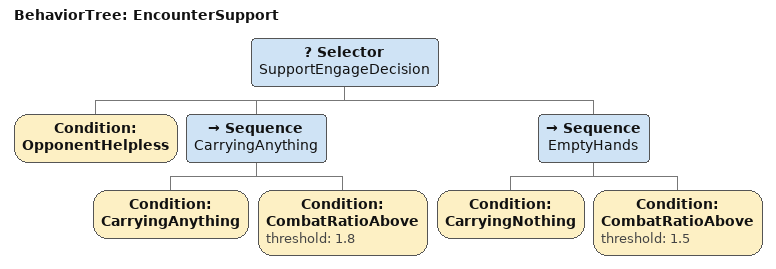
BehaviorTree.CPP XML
<?xml version="1.0" encoding="UTF-8"?>
<root BTCPP_format="4">
  <BehaviorTree ID="EncounterSupport">
    <Selector name="SupportEngageDecision">
      <Condition ID="OpponentHelpless"/>
      <Sequence name="CarryingAnything">
        <Condition ID="CarryingAnything"/>
        <Condition ID="CombatRatioAbove" threshold="1.8"/>
      </Sequence>
      <Sequence name="EmptyHands">
        <Condition ID="CarryingNothing"/>
        <Condition ID="CombatRatioAbove" threshold="1.5"/>
      </Sequence>
    </Selector>
  </BehaviorTree>
</root>
